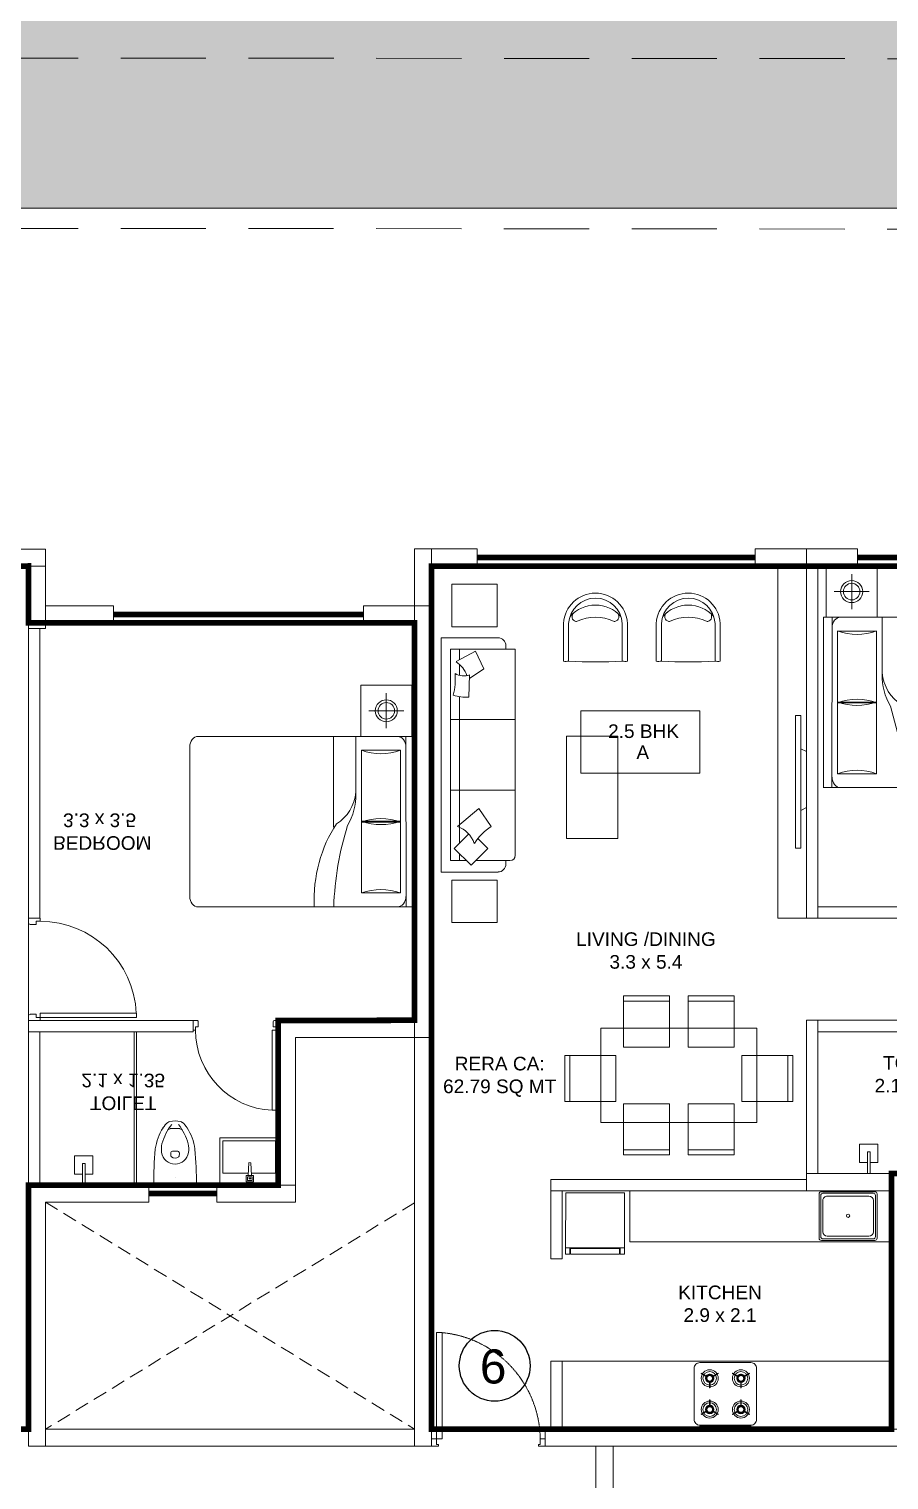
# Model space of a CAD drawing. Header units: inches. Extents: x 27644242 to 29005101, y -955243 to 216979.
# Drawn here: x 28756799 to 28764371, y -28431 to -15656 of the extents above; entities that cross this region are included whole.
import ezdxf

# ---------------------------------------------------------------- set-up
doc = ezdxf.new("R2010")
doc.units = ezdxf.units.IN
doc.header["$MEASUREMENT"] = 0
doc.set_wipeout_variables(frame=1)
for name, pattern in [('01-Xref Col Podium Lvl-1$0$HIDDEN', [0.375, 0.25, -0.125]), ('DASHED', [0.75, 0.5, -0.25]), ('HIDDEN', [0.375, 0.25, -0.125])]:
    doc.linetypes.add(name, pattern=pattern)
doc.layers.get('Defpoints').update_dxf_attribs({"color": 8})
for name, color, linetype, lineweight in [('AHC-A-DUCT', 14, 'HIDDEN', 5), ('DOOR', 4, 'Continuous', 0), ('DOORS', 1, 'Continuous', 9), ('ELEVATION', 40, 'Continuous', 13), ('FURN', 250, 'Continuous', 0), ('RVA Site Boundary', 17, 'Continuous', 15), ('WALL', 7, 'Continuous', 20), ('WINDOW', 162, 'Continuous', 13)]:
    doc.layers.add(name, color=color, linetype=linetype, lineweight=lineweight)
doc.layers.add('HATCH', color=9, linetype='Continuous')
doc.layers.add('text', color=7, linetype='Continuous')
doc.styles.add('AMITS', font='arial.ttf')

# ---------------------------------------------------------------- blocks, each defined once
blk = doc.blocks.new('A$C3D5F2F58')
at = {"color": 0, "linetype": 'ByBlock'}
blk.add_wipeout([(188, 0), (-188, 0), (-185, -125), (-183, -194), (-179, -263), (-176, -302), (-170, -349), (-151, -415), (-144, -433), (-131, -459), (-112, -495), (-106, -504), (-86, -530), (-72, -545), (-64, -553), (-56, -558), (-41, -562), (-23, -564), (3, -565), (30, -563), (47, -561), (56, -558), (74, -543), (101, -511), (135, -451), (158, -392), (171, -340), (179, -260), (185, -136), (187, -46)], dxfattribs=at)
for p, q in [((-188, 0), (188, 0)), ((0, -63), (0, -63)), ((-38, -282), (-36, -255)), ((36, -255), (38, -282)), ((-24, -298), (24, -298)), ((-43, -497), (43, -497))]:
    blk.add_line(p, q, dxfattribs=at)
at = {"color": 0, "linetype": 'ByBlock', "extrusion": (0, 0, -1)}
for centre, major_axis, ratio, start_param, end_param in [((3903, 5), (4088, 164), 0.940247, 3.100232, 3.182953), ((-3903, 5), (-4088, 164), 0.940247, 3.100232, 3.182953), ((0, -305), (84.4, 84.4), 1, 4.07333, 6.922251), ((-27, -256), (6.03, 6.03), 1, 4.01894, 4.852375), ((0, -292), (-38.2, 38.2), 1, 0.139988, 1.430816), ((27, -256), (6.03, 6.03), 1, -0.139979, 0.693472), ((276, -258), (321, 321), 1, 3.353441, 3.79389), ((87, -319), (147, 147), 1, 3.705861, 4.079165), ((326, -246), (-323, 323), 1, 4.816657, 5.23508), ((-24, -284), (10, 10), 1, 2.356198, 4.018929), ((24, -284), (-10, 10), 1, 2.264265, 3.926995), ((-326, -246), (-323, 323), 1, 2.618909, 3.037332), ((-276, -258), (-321, 321), 1, 2.489302, 2.929752), ((-87, -319), (-147, 147), 1, 2.204028, 2.577331), ((119, -350), (193, 193), 1, 3.092098, 3.328462), ((-43, -474), (16.1, 16.1), 1, 2.356198, 3.387836), ((43, -474), (16.1, 16.1), 1, 1.324559, 2.356198), ((-119, -350), (193, 193), 1, 1.383935, 1.620298), ((-41, -527), (24.1, 24.1), 1, 2.528301, 3.092099), ((0, -292), (-193, 193), 1, 3.75489, 4.099099), ((41, -527), (24.1, 24.1), 1, 1.620298, 2.184095)]:
    blk.add_ellipse(centre, major_axis=major_axis, ratio=ratio, start_param=start_param, end_param=end_param, dxfattribs=at)
blk = doc.blocks.new('A$C3E645E75')
at = {"extrusion": (0, 0, -1), "zscale": -0.9999999999999998, "rotation": 179.9999999999989}
blk.add_blockref('A$C3D5F2F58', (0, 0), dxfattribs=at)
blk = doc.blocks.new('A$C3C731254-flat-1')
at = {"layer": 'FURN'}
for p, q in [((-77430, -2820), (-77431, -2802)), ((-77430, -2802), (-77318, -2797)), ((-77430, -2820), (-77318, -2825))]:
    blk.add_line(p, q, dxfattribs=at)
for points in [[(-77233, -3061), (-77648, -3061), (-77648, -2547), (-77233, -2547)], [(-77263, -2843), (-77263, -2778), (-77318, -2778), (-77318, -2843)], [(-77275, -2831), (-77275, -2791), (-77306, -2791), (-77306, -2831)], [(-77287, -2819), (-77287, -2803), (-77293, -2803), (-77293, -2819)]]:
    blk.add_lwpolyline(points, close=True, dxfattribs=at)
blk.add_lwpolyline([(-77339, -2824), (-77339, -3036), (-77623, -3036), (-77623, -2572), (-77339, -2572), (-77339, -2798)], dxfattribs=at)
blk = doc.blocks.new('A$C3A956F37-flat-1')
at = {"layer": 'FURN'}
blk.add_line((-168, 90), (0, 90), dxfattribs=at)
for points in [[(-97, 67), (-97, 0), (-259, 0), (-259, 161), (-97, 161), (-97, 90)], [(0, 67), (-191, 67), (-191, 90), (-168, 90)]]:
    blk.add_lwpolyline(points, dxfattribs=at)
blk = doc.blocks.new('A$C6E20521E-flat-1-flatten-1')
at = {"layer": 'DOORS', "color": 251}
for p, q in [((-63, 103), (-63, 949)), ((-63, 949), (-27, 949)), ((-27, 103), (-27, 949)), ((-900, 0), (-900, 103)), ((-873, 103), (-900, 103)), ((0, 0), (-900, 0)), ((-873, 67), (-873, 103)), ((-846, 67), (-873, 67)), ((-846, 13), (-846, 67)), ((-27, 103), (-63, 103)), ((-54, 13), (-54, 67)), ((-54, 67), (-27, 67)), ((-27, 103), (0, 103)), ((-27, 67), (-27, 103)), ((0, 0), (0, 103)), ((-859, 0), (-900, 0)), ((-40, 0), (0, 0))]:
    blk.add_line(p, q, dxfattribs=at)
at = {"layer": 'DOORS', "color": 251, "extrusion": (0, 0, -1)}
for centre, major_axis, start_param, end_param in [((-27, 103), (-729, -429), 0.531535, 2.059765), ((-859, 13), (-11.7, -6.7), 3.665191, 5.235988), ((-40, 13), (-11.7, -6.7), 5.235988, 6.806784)]:
    blk.add_ellipse(centre, major_axis=major_axis, ratio=1, start_param=start_param, end_param=end_param, dxfattribs=at)
blk = doc.blocks.new('A$C700F438C')
at = {"layer": 'FURN', "color": 8, "extrusion": (-6.65399e-08, 5.27913e-08, 1)}
for p, q in [((0, 0.091, 0), (0, 1.409, 0)), ((0.073, 1.5, 0), (1.83, 1.5, 0)), ((1.98, 1.5, 0), (1.53, 1.5, 0)), ((1.98, 1.5, 0), (1.53, 1.5, 0)), ((1.98, 1.5, 0), (1.53, 1.5, 0)), ((1.904, 1.5, 0), (1.904, 0, 0)), ((1.855, 1.378, 0), (1.512, 1.378, 0)), ((1.512, 1.378, 0), (1.512, 0.747, 0)), ((1.855, 0.747, 0), (1.855, 1.378, 0)), ((1.267, 0.799, 0), (1.267, 0, 0)), ((1.512, 0.122, 0), (1.512, 0.754, 0)), ((1.512, 0.754, 0), (1.855, 0.754, 0)), ((1.512, 0.747, 0), (1.855, 0.747, 0)), ((1.855, 0.754, 0), (1.855, 0.122, 0)), ((1.463, 0.503, 0), (1.463, 0, 0)), ((1.83, 0, 0), (0.074, 0, 0)), ((1.855, 0.122, 0), (1.512, 0.122, 0)), ((1.904, 0, 0), (1.98, 0, 0))]:
    blk.add_line(p, q, dxfattribs=at)
at = {"layer": 'FURN', "linetype": 'Continuous', "lineweight": 0, "extrusion": (-6.65399e-08, 5.27913e-08, 1)}
blk.add_line((1.83, 0, 0), (1.917, 0, 0), dxfattribs=at)
at = {"layer": 'FURN', "color": 8, "extrusion": (6.65399e-08, -5.27913e-08, -1)}
for centre, major_axis, ratio, start_param, end_param in [((0.073, 1.409, 0), (0, -0.0914, 0), 0.803207, 1.570796, 3.141593), ((1.959, 1.454, 0), (0, -1.077, 0), 0.803207, 0.880587, 1.613256), ((3.067, 1.603, 0), (0, -2.243, 0), 0.803207, 1.197175, 1.525138), ((1.83, 1.409, 0), (0, -0.0914, 0), 0.803207, 3.141593, 4.712389), ((1.683, 2.11, 0), (0, -0.762, 0), 0.803207, -0.283794, 0.283794), ((0.669, 0.085, 0), (-0.705, -0.615, 0), 0.604617, 2.952061, 3.536756), ((-0.032, 0.19, 0), (-1.467, -0.494, 0), 0.581007, 3.019706, 3.343381), ((1.684, 0.015, 0), (0, -0.762, 0), 0.803207, 2.857799, 3.425387), ((0.074, 0.091, 0), (0, -0.0914, 0), 0.803207, 0, 1.570796), ((1.83, 0.092, 0), (0, -0.0914, 0), 0.803207, -1.570796, 0)]:
    blk.add_ellipse(centre, major_axis=major_axis, ratio=ratio, start_param=start_param, end_param=end_param, dxfattribs=at)
at = {"layer": 'FURN', "color": 8, "extrusion": (-6.65399e-08, 5.27913e-08, 1)}
for centre, start_param, end_param in [((1.683, 1.485, 0), -0.283794, 0.283794), ((1.684, -0.61, 0), 2.857799, 3.425387)]:
    blk.add_ellipse(centre, major_axis=(0, -0.762, 0), ratio=0.803207, start_param=start_param, end_param=end_param, dxfattribs=at)
blk = doc.blocks.new('BEDROOM')
at = {"layer": 'FURN', "linetype": 'Continuous', "extrusion": (-5.00305e-08, -8.66553e-08, 1)}
for p, q in [((1066, 501, 0), (1066, 193, 0)), ((912, 347, 0), (1220, 347, 0))]:
    blk.add_line(p, q, dxfattribs=at)
at = {"layer": 'FURN', "ltscale": 500}
blk.add_line((1315, 122, 0), (1315, -1378, 0), dxfattribs=at)
at = {"layer": 'FURN', "ltscale": 0.05, "extrusion": (-5.00305e-08, -8.66553e-08, 1), "elevation": 0}
blk.add_lwpolyline([(1291, 122), (841, 122), (841, 572), (1291, 572)], close=True, dxfattribs=at)
at = {"layer": 'FURN', "linetype": 'Continuous', "extrusion": (-5.00305e-08, -8.66553e-08, 1)}
for radius in [97, 72.8]:
    blk.add_circle((1066, 347, 0), radius, dxfattribs=at)
at = {"layer": 'FURN', "extrusion": (-3.01072e-07, 1.30707e-07, 1), "xscale": -1000.000000000015, "yscale": 1000.000000000015, "zscale": 1000.000000000007, "rotation": 180.0236273616612}
blk.add_blockref('A$C700F438C', (-665, 121, 0), dxfattribs=at)
blk = doc.blocks.new('A$C65A37FE3-flat-1-flatten-1')
at = {"layer": 'DOOR', "color": 252, "true_color": 0x939598}
for p, q in [((34, 0), (0, 0)), ((0, 0), (0, -86)), ((23, -86), (0, -86)), ((45, -56), (23, -56)), ((23, -56), (23, -86)), ((23, -86), (53, -86)), ((23, -86), (23, -791)), ((45, -11), (45, -56)), ((53, -86), (53, -791)), ((705, -11), (705, -56)), ((705, -56), (728, -56)), ((716, 0), (750, 0)), ((728, -56), (728, -86)), ((728, -86), (750, -86)), ((750, 0), (750, -86)), ((53, -791), (23, -791))]:
    blk.add_line(p, q, dxfattribs=at)
at = {"layer": 'DOOR', "color": 252, "extrusion": (0, 0, -1)}
for centre, major_axis, start_param, end_param in [((34, -11), (-9.71, -5.68), 2.09983, 3.670626), ((23, -86), (-611, -353), 3.665191, 5.193422), ((716, -11), (-9.71, -5.68), 0.529033, 2.09983)]:
    blk.add_ellipse(centre, major_axis=major_axis, ratio=1, start_param=start_param, end_param=end_param, dxfattribs=at)
blk = doc.blocks.new('3BHKXYZ')
at = {"layer": 'FURN', "ltscale": 500}
for p, q in [((13152, -1383), (13152, -33)), ((13172, -1383), (13172, -33))]:
    blk.add_line(p, q, dxfattribs=at)
at = {"layer": 'WALL', "ltscale": 500}
for p, q in [((13282, 117), (12372, 117)), ((13882, -33), (13882, 117)), ((13882, 117), (14572, 117)), ((14572, 117), (14572, -1334)), ((13882, -33), (14572, -33)), ((14422, -33), (14422, -1483)), ((15772, -1334), (14572, -1334)), ((15772, -5133), (15772, -1334)), ((15622, -1483), (14422, -1483)), ((15622, -4983), (15622, -1483)), ((15172, -4983, 0), (15622, -4983, 0)), ((15172, -4983, 0), (15172, -5133, 0)), ((15172, -5133, 0), (15772, -5133, 0))]:
    blk.add_line(p, q, dxfattribs=at)
at = {"layer": 'WALL', "color": 7, "ltscale": 500}
for points in [[(12372, 117), (12372, 2267), (12222, 2267), (12222, -1483)], [(12322, -1383), (12322, -33)], [(12222, -2383), (12222, -4933), (12322, -4933), (12322, -2383), (12222, -2383)]]:
    blk.add_lwpolyline(points, dxfattribs=at)
at = {"layer": 'WALL', "ltscale": 500}
blk.add_lwpolyline([(12222, -1483), (13672, -1483), (13672, -1383), (12222, -1383)], dxfattribs=at)
at = {"layer": 'WALL', "color": 7, "ltscale": 500}
for points in [[(12222, -5484), (12372, -5483), (12372, -4933), (12222, -4933)], [(12972, -5133), (12972, -4983), (12372, -4983), (12372, -5133)], [(12372, -5633), (12372, -5483), (11522, -5483), (11522, -5633)]]:
    blk.add_lwpolyline(points, close=True, dxfattribs=at)
at = {"layer": 'WINDOW', "ltscale": 500, "const_width": 50, "elevation": 0}
blk.add_lwpolyline([(12972, -5058), (15172, -5058)], dxfattribs=at)
at = {"rotation": 89.99999999999133}
for name, p in [('A$C3A956F37-flat-1', (12788, -33)), ('A$C3C731254-flat-1', (11361, 77200))]:
    blk.add_blockref(name, p, dxfattribs=at)
at = {"layer": 'FURN', "extrusion": (0, 0, -1), "zscale": -1, "rotation": 179.999780269744}
blk.add_blockref('A$C3E645E75', (-13513, -33), dxfattribs=at)
at = {"layer": 'FURN', "ltscale": 500, "xscale": -1, "rotation": 180}
blk.add_blockref('BEDROOM', (14307, -3862, 0), dxfattribs=at)
at = {"layer": 'WALL', "ltscale": 500, "rotation": 180}
blk.add_blockref('A$C65A37FE3-flat-1-flatten-1', (14422, -1483), dxfattribs=at)
at = {"layer": 'WALL', "ltscale": 500, "xscale": -1, "rotation": 269.9999999999992}
blk.add_blockref('A$C6E20521E-flat-1-flatten-1', (12223, -1483), dxfattribs=at)
at = {"layer": 'text', "ltscale": 100, "char_height": 120, "width": 1715.23, "attachment_point": 3, "style": 'AMITS'}
for s, insert in [('\\pxqc;TOILET\\P2.1 x 1.35', (13914, -694)), ('\\pxqc; BEDROOM\\P3.3 x 3.5', (13706, -2985))]:
    blk.add_mtext(s, dxfattribs=dict(at, insert=insert))
at = {"layer": 'Defpoints', "ltscale": 500}
blk.add_lwpolyline([(8222, 2117, 50, 50, 0), (8222, -133, 50, 50, 0), (8072, -133, 50, 50, 0), (8072, -33, 50, 50, 0), (6422, -33, 50, 50, 0), (6422, -1483, 50, 50, 0), (3872, -1483, 50, 50, 0), (3872, -33, 50, 50, 0), (1522, -33, 50, 50, 0), (1522, -4983, 50, 50, 0), (5222, -4983, 50, 50, 0), (5222, -5484, 50, 50, 0), (8172, -5483, 50, 50, 0), (8172, -5483, 50, 50, 0), (12222, -5484, 50, 50, 0), (12222, -4983, 50, 50, 0), (15622, -4983, 50, 50, 0), (15622, -1484, 50, 50, 0), (14422, -1483, 50, 50, 0), (14422, -33, 50, 50, 0), (12222, -33, 50, 50, 0), (12222, 2117, 50, 50, 0), (8222, 2117, 50, 50, 0)], format="xyseb", dxfattribs=at)
at = {"layer": 'WALL', "ltscale": 500}
for q in [(13282, 117), (12222, -33)]:
    blk.add_line((13282, -33), q, dxfattribs=at)
at = {"layer": 'WINDOW', "ltscale": 500, "const_width": 50}
blk.add_lwpolyline([(13282, 42), (13882, 42)], dxfattribs=at)
blk = doc.blocks.new('KITCHEN')
at = {"layer": 'FURN'}
for p, q in [((-135610, 231799, 0), (-135610, 232190, 0)), ((-135596, 231813, 0), (-135596, 232176, 0)), ((-135120, 232209, 0), (-135591, 232209, 0)), ((-135578, 231857, 0), (-135578, 232132, 0)), ((-135134, 232195, 0), (-135577, 232195, 0)), ((-135172, 232171, 0), (-135539, 232171, 0)), ((-135133, 232132, 0), (-135133, 231857, 0)), ((-135115, 231813, 0), (-135115, 232176, 0)), ((-135100, 231799, 0), (-135100, 232190, 0)), ((-135120, 231779, 0), (-135591, 231779, 0)), ((-135134, 231794, 0), (-135577, 231794, 0)), ((-135172, 231818, 0), (-135539, 231818, 0))]:
    blk.add_line(p, q, dxfattribs=at)
blk.add_circle((-135356, 231997, 0), 14.6, dxfattribs=at)
for centre, radius, start, end in [((-135591, 232190, 0), 19.4, 89.9999, 179.9999), ((-135577, 232176, 0), 19.4, 89.9999, 179.9999), ((-135539, 232132, 0), 38.9, 89.9999, 179.9999), ((-135172, 232132, 0), 38.9, 359.9999, 89.9999), ((-135134, 232176, 0), 19.4, 359.9999, 89.9999), ((-135120, 232190, 0), 19.4, 359.9999, 89.9999), ((-135591, 231799, 0), 19.4, 180.0001, 270.0001), ((-135577, 231813, 0), 19.4, 180.0001, 270.0001), ((-135539, 231857, 0), 38.9, 179.9999, 269.9999), ((-135172, 231857, 0), 38.9, 269.9999, 359.9999), ((-135134, 231813, 0), 19.4, 270.0001, 0.0001), ((-135120, 231799, 0), 19.4, 270.0001, 0.0001)]:
    blk.add_arc(centre, radius, start, end, dxfattribs=at)
blk = doc.blocks.new('TVVVV')
at = {"layer": 'FURN', "ltscale": 1000, "elevation": 0}
blk.add_lwpolyline([(-130, 740), (-82, 740), (-82, -429), (-130, -429)], close=True, dxfattribs=at)
for points in [[(-130, 447), (-179, 422)], [(-130, -96), (-179, -71)]]:
    blk.add_lwpolyline(points, dxfattribs=at)
blk = doc.blocks.new('DOOR_750')
at = {"layer": 'DOOR'}
for points in [[(-70, 50), (-32.5, 50), (-32.5, 750), (-70, 750)], [(-750, 50), (-717.5, 50), (-717.5, 12.5), (-705, 12.5), (-705, 0), (-750, 0)], [(0, 50), (-32.5, 50), (-32.5, 12.5), (-45, 12.5), (-45, 0), (0, 0)]]:
    blk.add_lwpolyline(points, close=True, dxfattribs=at)
at = {"layer": 'DOOR', "linetype": 'DASHED', "ltscale": 10}
blk.add_arc((-2.4, 38), 715.2, 95.4221, 179.04025, dxfattribs=at)
blk = doc.blocks.new('FRDG')
at = {"layer": 'FURN', "color": 8, "lineweight": 0, "extrusion": (3.3432e-08, -6.87431e-09, 1), "elevation": 0}
for points in [[(9345.998, -728.492), (9346.508, -728.492), (9346.508, -727.946), (9345.998, -727.946)], [(9346.508, -727.946), (9346.566, -727.946), (9346.566, -727.986), (9346.508, -727.986)], [(9346.514, -727.992), (9346.566, -727.992), (9346.566, -728.444), (9346.514, -728.444)], [(9346.508, -728.452), (9346.566, -728.452), (9346.566, -728.492), (9346.508, -728.492)]]:
    blk.add_lwpolyline(points, close=True, dxfattribs=at)
blk = doc.blocks.new('hob')
at = {"layer": 'FURN', "extrusion": (2e-16, 7.34249e-08, 1)}
for p, q in [((-747640, 890447), (-747613, 890399)), ((-747636, 890449), (-747608, 890402)), ((-747280, 890449), (-747308, 890402)), ((-747276, 890447), (-747303, 890399)), ((-747640, 890302), (-747613, 890350)), ((-747636, 890300), (-747608, 890347)), ((-747510, 890377), (-747566, 890377)), ((-747510, 890372), (-747566, 890372)), ((-747405, 890377), (-747350, 890377)), ((-747405, 890372), (-747350, 890372)), ((-747280, 890300), (-747308, 890347)), ((-747276, 890302), (-747303, 890350)), ((-747640, 890172), (-747613, 890124)), ((-747640, 890027), (-747613, 890075)), ((-747636, 890174), (-747608, 890127)), ((-747636, 890025), (-747608, 890072)), ((-747510, 890102), (-747566, 890102)), ((-747510, 890097), (-747566, 890097)), ((-747405, 890102), (-747350, 890102)), ((-747405, 890097), (-747350, 890097)), ((-747280, 890174), (-747308, 890127)), ((-747280, 890025), (-747308, 890072)), ((-747276, 890172), (-747303, 890124)), ((-747276, 890027), (-747303, 890075))]:
    blk.add_line(p, q, dxfattribs=at)
at = {"layer": 'FURN', "extrusion": (2e-16, 7.34249e-08, 1), "elevation": 0}
for points in [[(-747233, 889962), (-747683, 889962, -0.414214), (-747733, 890012), (-747733, 890462, -0.414214), (-747683, 890512), (-747233, 890512, -0.414214), (-747183, 890462), (-747183, 890012, -0.414214)], [(-747173, 890462, -0.414214), (-747158, 890447), (-747158, 890027, -0.414214), (-747173, 890012), (-747173, 890027)]]:
    blk.add_lwpolyline(points, format="xyb", close=True, dxfattribs=at)
at = {"layer": 'FURN', "extrusion": (2e-16, 7.34249e-08, 1), "const_width": 20, "elevation": 0}
for points in [[(-747625, 890375, 1), (-747565, 890375, 1)], [(-747290, 890375, 1), (-747350, 890375, 1)], [(-747625, 890100, -1), (-747565, 890100, -1)], [(-747290, 890100, 1), (-747350, 890100, 1)]]:
    blk.add_lwpolyline(points, format="xyb", close=True, dxfattribs=at)
at = {"layer": 'FURN', "extrusion": (2e-16, 7.34249e-08, 1)}
for centre, radius in [((-747595, 890375, 0), 75), ((-747320, 890375, 0), 75), ((-747595, 890375, 0), 60), ((-747595, 890375, 0), 37.5), ((-747320, 890375, 0), 60), ((-747320, 890375, 0), 37.5), ((-747595, 890100, 0), 75), ((-747595, 890100, 0), 60), ((-747595, 890100, 0), 37.5), ((-747320, 890100, 0), 75), ((-747320, 890100, 0), 60), ((-747320, 890100, 0), 37.5)]:
    blk.add_circle(centre, radius, dxfattribs=at)
for centre, start, end in [((-747595, 890375, 0), 118.3146, 121.6854), ((-747320, 890375, 0), 58.3146, 61.6854), ((-747320, 890375, 0), 58.3146, 61.6854), ((-747595, 890375, 0), 358.3146, 1.6854), ((-747320, 890375, 0), 178.3146, 181.6854), ((-747595, 890375, 0), 238.3146, 241.6854), ((-747320, 890375, 0), 298.3146, 301.6854), ((-747595, 890100, 0), 118.3146, 121.6854), ((-747595, 890100, 0), 358.3146, 1.6854), ((-747320, 890100, 0), 178.3146, 181.6854), ((-747320, 890100, 0), 58.3146, 61.6854), ((-747320, 890100, 0), 58.3146, 61.6854), ((-747595, 890100, 0), 238.3146, 241.6854), ((-747320, 890100, 0), 298.3146, 301.6854)]:
    blk.add_arc(centre, 85, start, end, dxfattribs=at)
blk = doc.blocks.new('DINING TBALE')
at = {"layer": 'FURN'}
for p, q in [((552, 1665, 0), (552, 1710, 0)), ((552, 1710, 0), (957, 1710, 0)), ((552, 1665, 0), (552, 1710, 0)), ((957, 1665, 0), (552, 1665, 0)), ((552, 1665, 0), (552, 1260, 0)), ((957, 1665, 0), (552, 1665, 0)), ((957, 1710, 0), (957, 1665, 0)), ((957, 1260, 0), (957, 1665, 0)), ((1123, 1710, 0), (1123, 1665, 0)), ((1528, 1710, 0), (1123, 1710, 0)), ((1123, 1260, 0), (1123, 1665, 0)), ((1123, 1665, 0), (1528, 1665, 0)), ((1123, 1665, 0), (1528, 1665, 0)), ((1528, 1665, 0), (1528, 1710, 0)), ((1528, 1665, 0), (1528, 1710, 0)), ((1528, 1665, 0), (1528, 1260, 0)), ((1726, 1426, 0), (354, 1426, 0)), ((354, 1426, 0), (354, 594, 0)), ((1726, 1426, 0), (1726, 594, 0)), ((35, 1184, 0), (80, 1184, 0)), ((35, 779, 0), (35, 1184, 0)), ((485, 1184, 0), (80, 1184, 0)), ((80, 1184, 0), (80, 779, 0)), ((80, 1184, 0), (80, 779, 0)), ((485, 779, 0), (485, 1184, 0)), ((552, 1260, 0), (957, 1260, 0)), ((1528, 1260, 0), (1123, 1260, 0)), ((1595, 1184, 0), (2000, 1184, 0)), ((1595, 779, 0), (1595, 1184, 0)), ((2045, 1184, 0), (2000, 1184, 0)), ((2000, 1184, 0), (2000, 779, 0)), ((2000, 1184, 0), (2000, 779, 0)), ((2045, 779, 0), (2045, 1184, 0)), ((80, 779, 0), (35, 779, 0)), ((80, 779, 0), (35, 779, 0)), ((80, 779, 0), (485, 779, 0)), ((2000, 779, 0), (1595, 779, 0)), ((2000, 779, 0), (2045, 779, 0)), ((2000, 779, 0), (2045, 779, 0)), ((552, 761, 0), (957, 761, 0)), ((552, 761, 0), (552, 356, 0)), ((957, 761, 0), (957, 356, 0)), ((1123, 761, 0), (1123, 356, 0)), ((1528, 761, 0), (1123, 761, 0)), ((1528, 761, 0), (1528, 356, 0)), ((354, 594, 0), (1726, 594, 0)), ((552, 356, 0), (552, 311, 0)), ((552, 356, 0), (552, 311, 0)), ((957, 356, 0), (552, 356, 0)), ((957, 356, 0), (552, 356, 0)), ((552, 311, 0), (957, 311, 0)), ((957, 311, 0), (957, 356, 0)), ((1123, 311, 0), (1123, 356, 0)), ((1123, 356, 0), (1528, 356, 0)), ((1123, 356, 0), (1528, 356, 0)), ((1528, 311, 0), (1123, 311, 0)), ((1528, 356, 0), (1528, 311, 0)), ((1528, 356, 0), (1528, 311, 0))]:
    blk.add_line(p, q, dxfattribs=at)
blk = doc.blocks.new('sofasaaaaaaaaaaa')
at = {"color": 0, "linetype": 'ByBlock'}
for p, q in [((-275, 791), (1541, 791)), ((299, 791), (299, 221)), ((920, 791), (920, 221)), ((1541, 791), (1541, 221)), ((-422, 139), (-422, 640)), ((-352, 710), (-322, 710)), ((-322, 710), (-322, 745)), ((-322, 710), (-322, 444)), ((1541, 710), (1571, 710)), ((1541, 424), (1541, 710)), ((1641, 640), (1641, 139)), ((-214, 551), (-363, 403)), ((-126, 463), (-214, 551)), ((137, 471), (-22, 580)), ((1283, 389), (1366, 514)), ((1366, 514), (1522, 442)), ((-363, 403), (-214, 255)), ((-22, 283), (137, 471)), ((1118, 382), (1314, 390)), ((1522, 442), (1430, 270)), ((-322, 363), (-322, 221)), ((-262, 302), (-322, 302)), ((-214, 255), (-87, 383)), ((1121, 302), (-167, 302)), ((1405, 302), (1310, 302)), ((1541, 302), (1447, 302)), ((1641, 139), (-422, 139)), ((-322, 221), (1541, 221))]:
    blk.add_line(p, q, dxfattribs=at)
for centre, radius, start, end in [((-275, 745), 46.6, 90, 180), ((-352, 640), 69.8, 90, 180), ((1571, 640), 69.8, 0, 90), ((-415, 825), 463, 301.9301, 328.0699), ((-242, 211), 231, 18.0785, 71.9215), ((1460, 340), 155, 160.8325, 209.9235), ((1465, 354), 348, 175.4155, 198.0697), ((1280, -338), 602, 85.599, 104.0402), ((1234, 147), 231, 32.3301, 71.5057)]:
    blk.add_arc(centre, radius, start, end, dxfattribs=at)
blk = doc.blocks.new('cha-1')
at = {"color": 0, "linetype": 'ByBlock'}
for points in [[(375, 10), (375, 453, 0.950858), (-375, 453), (-375, 10)], [(315, 11), (315, 452, 0.946504), (-315, 452), (-315, 11)]]:
    blk.add_lwpolyline(points, format="xyb", dxfattribs=at)
for centre, radius, start, end in [((0, 263), 405, 42.4573, 137.5427), ((-217, 533), 58.2, 126.2045, 258.1486), ((0, 17), 508, 65.1508, 114.8492), ((217, 533), 58.2, 281.8514, 53.7955), ((-224, 501), 25, 258.1486, 294.8492), ((224, 501), 25, 245.1508, 281.8514), ((-347, 125), 118, 256.2867, 285.6904), ((0, 4466), 4466, 265.9551, 274.0449), ((347, 125), 118, 254.3096, 283.7133)]:
    blk.add_arc(centre, radius, start, end, dxfattribs=at)
blk = doc.blocks.new('FINAL 2.5BHK 1')
at = {"layer": 'Defpoints', "ltscale": 500}
blk.add_lwpolyline([(5320, -2580, 50, 50, 0), (5320, -330, 50, 50, 0), (5470, -330, 50, 50, 0), (5470, -430, 50, 50, 0), (6870, -430, 50, 50, 0), (6870, -1180, 50, 50, 0), (9920, -1180, 50, 50, 0), (9920, 570, 50, 50, 0), (10969, 570, 50, 50, 0), (10970, 5021, 50, 50, 0), (8119, 5019, 50, 50, 0), (8119, 5020, 50, 50, 0), (5070, 5020, 50, 50, 0), (1269, 5020, 50, 50, 0), (1269, -2580, 50, 50, 0), (5320, -2580, 50, 50, 0)], format="xyseb", dxfattribs=at)
at = {"layer": 'FURN', "ltscale": 500}
for p, q in [((3016, -930), (3016, -480)), ((3016, -930), (5320, -930)), ((2420, -1980), (5320, -1980))]:
    blk.add_line(p, q, dxfattribs=at)
for points in [[(4569, 5020), (4319, 5020), (4319, 1920), (4569, 1920)], [(2908, 3522), (2908, 2622), (2458, 2622), (2458, 3522)]]:
    blk.add_lwpolyline(points, close=True, dxfattribs=at)
at = {"layer": 'FURN', "ltscale": 500, "elevation": 0}
for points in [[(1447, 4484), (1847, 4484), (1847, 4859), (1447, 4859)], [(1447, 1880), (1847, 1880), (1847, 2255), (1447, 2255)]]:
    blk.add_lwpolyline(points, close=True, dxfattribs=at)
at = {"layer": 'FURN', "ltscale": 1000}
blk.add_lwpolyline([(3632, 3745), (2582, 3745), (2582, 3195), (3632, 3195)], close=True, dxfattribs=at)
at = {"layer": 'WALL', "ltscale": 500}
for p, q in [((2420, -1080), (2320, -1080)), ((2420, -1980), (2320, -1980))]:
    blk.add_line(p, q, dxfattribs=at)
at = {"layer": 'WALL', "color": 7, "ltscale": 500}
for points in [[(1119, -2730), (1269, -2730), (1269, 5170), (1119, 5170)], [(1269, 5170), (1269, 5020), (1669, 5020), (1669, 5170)], [(4119, 5170), (4119, 5020), (4569, 5020), (4569, 5170)], [(4569, 5170), (4569, 5020), (5019, 5020), (5019, 5170)], [(2320, -380), (2320, -480), (4569, -480), (4569, -380)]]:
    blk.add_lwpolyline(points, close=True, dxfattribs=at)
at = {"layer": 'WALL', "ltscale": 500}
for points in [[(4569, 1920), (4669, 1920), (4669, 5020), (4569, 5020)], [(6769, 2020), (6769, 1920), (4669, 1920), (4669, 2020)], [(4569, -330), (4669, -330), (4669, 1020), (4569, 1020)], [(6020, 1020), (6020, 920), (4669, 920), (4669, 1020)], [(2270, -2730), (5470, -2730), (5470, -2580), (2270, -2580)]]:
    blk.add_lwpolyline(points, close=True, dxfattribs=at)
at = {"layer": 'WALL', "color": 7, "ltscale": 500}
blk.add_lwpolyline([(5470, -330), (4569, -330), (4569, -480), (5320, -480)], dxfattribs=at)
at = {"layer": 'WALL', "ltscale": 500}
for points in [[(2420, -1080), (2420, -480), (2320, -480), (2320, -1080)], [(2320, -1980), (2320, -2580), (2420, -2580), (2420, -1980)]]:
    blk.add_lwpolyline(points, dxfattribs=at)
at = {"layer": 'WINDOW', "ltscale": 500, "const_width": 50}
for points in [[(4119, 5095), (1669, 5095)], [(7469, 5095), (5019, 5095)]]:
    blk.add_lwpolyline(points, dxfattribs=at)
at = {"xscale": -1, "rotation": 90.00000000000858}
blk.add_blockref('A$C3A956F37-flat-1', (5198, -330), dxfattribs=at)
at = {"layer": 'DOOR', "xscale": -1.333333977559269, "yscale": 1.333333977559269, "zscale": 1.333333977559269}
blk.add_blockref('DOOR_750', (1269, -2730), dxfattribs=at)
at = {"layer": 'FURN', "ltscale": 500, "xscale": -1}
blk.add_blockref('BEDROOM', (6034, 4448, 0), dxfattribs=at)
at = {"layer": 'FURN', "ltscale": 1000, "xscale": -1, "rotation": 270}
blk.add_blockref('sofasaaaaaaaaaaa', (1214, 2748), dxfattribs=at)
at = {"layer": 'FURN', "ltscale": 1000, "xscale": -1}
for name, p in [('TVVVV', (4391, 2964, 0)), ('DINING TBALE', (4486, -475, 0))]:
    blk.add_blockref(name, p, dxfattribs=at)
at = {"layer": 'FURN', "extrusion": (6.40542e-09, 9.36485e-09, 1), "xscale": -950.0000000000178, "yscale": 950.0000000000115, "zscale": 950.0000000000107, "rotation": 89.97491652646748}
blk.add_blockref('FRDG', (-685212, 8878502, 0), dxfattribs=at)
at = {"layer": 'FURN'}
blk.add_blockref('KITCHEN', (140292, -232698, 0), dxfattribs=at)
at = {"layer": 'FURN', "xscale": -1, "rotation": 89.99999999999127}
blk.add_blockref('hob', (894093, -749727, 0), dxfattribs=at)
at = {"layer": 'text', "color": 1, "ltscale": 100, "char_height": 120, "width": 1715.23, "attachment_point": 3, "style": 'AMITS'}
for s, insert in [('\\pxqc;2.5 BHK', (3993, 3626)), ('\\pxqc;A', (3986, 3440))]:
    blk.add_mtext(s, dxfattribs=dict(at, insert=insert))
at = {"layer": 'text', "ltscale": 100, "char_height": 120, "width": 1715.23, "attachment_point": 7, "style": 'AMITS'}
for s, insert in [('\\pxqc;LIVING /DINING\\P3.3 x 5.4', (2299, 1473)), ('\\pxqc;RERA CA: \\P62.79 SQ MT', (1011, 346)), ('\\pxqc;TOILET\\P2.1 x 1.35', (4680, 383)), ('\\pxqc;KITCHEN\\P2.9 x 2.1', (2951, -1637))]:
    blk.add_mtext(s, dxfattribs=dict(at, insert=insert))
at = {"layer": 'FURN', "ltscale": 1000, "xscale": 0.7494972036074088, "yscale": 0.7494972036074088, "zscale": 0.7494972036074088}
for p in [(2712, 4175), (3529, 4175)]:
    blk.add_blockref('cha-1', p, dxfattribs=at)

msp = doc.modelspace()

# ---------------------------------------------------------------- linework, layer by layer
at = {"layer": 'WALL', "ltscale": 500}
for p, q in [((28761791.1, -28134.1), (28761791.1, -29634.1)), ((28761941.1, -28134.1), (28761941.1, -29634.1))]:
    msp.add_line(p, q, dxfattribs=at)

# ---------------------------------------------------------------- block references
at = {"layer": 'WALL', "ltscale": 500, "xscale": -1, "rotation": 180}
msp.add_blockref('3BHKXYZ', (28744571.7, -25867.6), dxfattribs=at)

# ---------------------------------------------------------------- next in the draw order: linework, layer by layer
at = {"layer": 'AHC-A-DUCT', "ltscale": 500}
for p, q in [((28756943.9, -25984.1), (28760193.9, -27984.1)), ((28760193.9, -25989.6), (28756943.9, -27984.1))]:
    msp.add_line(p, q, dxfattribs=at)
at = {"layer": 'RVA Site Boundary', "linetype": '01-Xref Col Podium Lvl-1$0$HIDDEN', "ltscale": 3000}
for points in [[(28728668.1, -15894.9), (28742981.5, -15900.2), (28767232.3, -15919.1), (28787191.9, -16002.5), (28787650.3, -17813.8), (28785259.9, -18400.7), (28778690.3, -20141.5), (28775344.9, -21105.7), (28768106.5, -23015.6), (28770492.4, -32969.8), (28771116.3, -35535), (28768872.1, -34990.2), (28763115.2, -36836.4), (28761838.7, -37169.8), (28755905.9, -37003.9), (28749977.9, -37199.1), (28749256.9, -37264.8), (28741955.5, -37681.7), (28733624.9, -38440)], [(28728670, -17394.9), (28742980.7, -17400.2), (28767228.6, -17419.1), (28782861.6, -17484.4), (28778290.4, -18695.7), (28774945.8, -19659.7), (28766306.1, -21939.3), (28769034.3, -33321.9), (28769076.8, -33496.3), (28768815.9, -33433), (28762696.4, -35395.5), (28761666.7, -35664.4), (28755902.2, -35503.2), (28749885, -35701.4), (28749146.1, -35768.7), (28741844.7, -36185.6), (28733400.5, -36954.2)]]:
    msp.add_lwpolyline(points, dxfattribs=at)
at = {"layer": 'WALL', "ltscale": 500}
msp.add_lwpolyline([(28756943.9, -28134.1), (28760193.9, -28134.1), (28760193.9, -27984.1), (28756943.9, -27984.1)], close=True, dxfattribs=at)

# ---------------------------------------------------------------- next in the draw order: block references
msp.add_blockref('FINAL 2.5BHK 1', (28759074.4, -25403.8), dxfattribs=at)

# ---------------------------------------------------------------- next in the draw order: hatches: boundary and pattern name
at = {"layer": 'HATCH', "ltscale": 500, "true_color": 0x1f7f00, "transparency": 33554508}
h = msp.add_hatch(color=86, dxfattribs=at)
h.dxf.hatch_style = 1
h.paths.add_polyline_path([(28779889.8, -24478.9), (28786372.8, -22761.1), (28789422.2, -22012.5), (28792994.8, -21275.9), (28793157.2, -21242.4), (28793126.1, -21109.9), (28790698.8, -11517.1), (28767243.5, -11419.1), (28742984.1, -11400.2), (28728662.3, -11394.9), (28716553.2, -11430.6), (28716553.2, -17233.2), (28773507.9, -17233.2), (28773507.9, -26318.4)])

# ---------------------------------------------------------------- next in the draw order: linework, layer by layer
at = {"layer": 'ELEVATION', "ltscale": 500}
msp.add_lwpolyline([(28716553.2, -11404.5), (28716553.2, -17233.2), (28773507.9, -17233.2), (28773507.9, -26244.4)], dxfattribs=at)
at = {"layer": 'text', "color": 1, "ltscale": 500}
msp.add_circle((28760899.1, -27425.8), 311.4, dxfattribs=at)

# ---------------------------------------------------------------- next in the draw order: texts
at = {"layer": 'text', "color": 1, "ltscale": 100, "insert": (28760513.1, -27281.4), "char_height": 300, "width": 744.906, "attachment_point": 1, "style": 'AMITS'}
msp.add_mtext('\\pxqc;6', dxfattribs=at)

doc.saveas('drawing.dxf')
